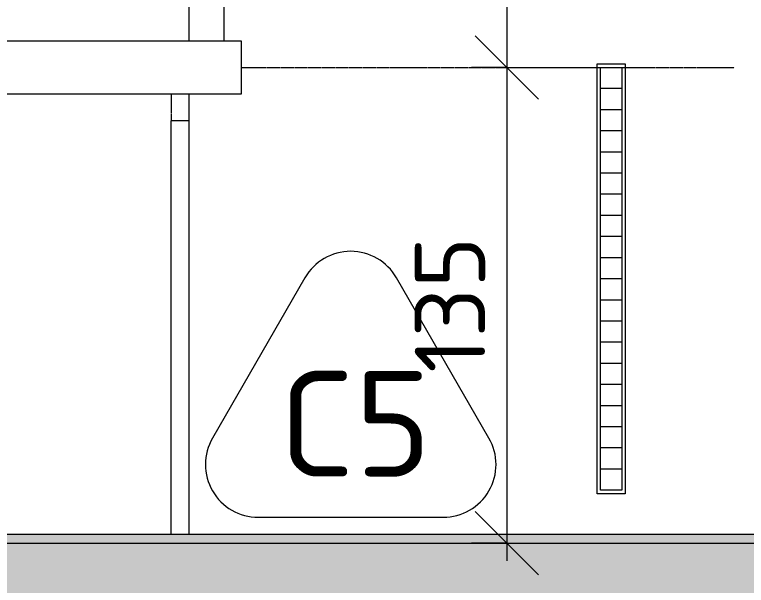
# Model space of a CAD drawing. Header units: centimetres. Extents: x -391356 to -382095, y -768 to 204275.
# Drawn here: x -385286.9 to -385079.1, y 201436.2 to 201598.2 of the extents above; entities that cross this region are included whole.
import ezdxf

# ---------------------------------------------------------------- set-up
doc = ezdxf.new("R2010")
doc.units = ezdxf.units.CM
doc.linetypes.add('Overhead', pattern=[0.3, 0.2, -0.1])
doc.linetypes.add('隱藏 1_16_', pattern=[0.238125, 0.15875, -0.079375])
for name, color, linetype, lineweight, true_color in [('_高於_ 外框', 7, 'Overhead', 5, 0xc0c0c0), ('牆-1', 7, 'Continuous', 5, 0xe4e4e4), ('結構 _1_-1', 7, 'Continuous', 9, 0xaaaaaa)]:
    doc.layers.add(name, color=color, linetype=linetype, lineweight=lineweight, true_color=true_color)
for name, color, linetype, lineweight in [('共用邊緣', 7, 'Continuous', 5), ('天花板', 7, 'Continuous', 5), ('天花板標籤', 7, 'Continuous', 5), ('尺寸', 7, 'Continuous', 5), ('尺寸-100', 7, 'Continuous', 5), ('樓板', 7, 'Continuous', 5), ('燈具', 7, 'Continuous', 5), ('牆', 7, 'Continuous', 5), ('線-1', 7, '隱藏 1_16_', 5)]:
    doc.layers.add(name, color=color, linetype=linetype, lineweight=lineweight)
doc.styles.add('ISOCPEUR_2', font='isocpeur.ttf', dxfattribs={"height": 30})
doc.styles.add('ISOCPEUR_4', font='isocpeur.ttf', dxfattribs={"height": 20})
doc.dimstyles.new('一般標註_小__1', dxfattribs={"dimscale": 30.48, "dimtxt": 19.919624, "dimasz": 0.590551, "dimexe": 0.328084, "dimexo": 0.0625, "dimgap": 0, "dimtad": 1, "dimdec": 1, "dimrnd": 0.1, "dimdsep": 46, "dimtxsty": 'ISOCPEUR_4', "dimblk1": 'OBLIQUE', "dimblk2": 'OBLIQUE', "dimsah": 1, "dimcen": 0.09, "dimdle": 0.164042, "dimazin": 0, "dimtfac": 1, "dimtdec": 4, "dimtix": 1, "dimtmove": 0, "dimatfit": 3, "dimfxl": 1.312336, "dimfxlon": 1, "dimtvp": 1, "dimtolj": 1, "dimtzin": 0, "dimarcsym": 2})

# ---------------------------------------------------------------- blocks, each defined once
blk = doc.blocks.new('L7吸頂式格柵燈 - L7-3432534-二層天花平面圖')
at = {"layer": '燈具'}
for p, q in [((-1, -4), (-1, 4)), ((-1, 4), (121, 4)), ((-1, -4), (-1, 4)), ((-1, 4), (121, 4)), ((0, -3), (0, 3)), ((0, 3), (120, 3)), ((6, -3), (6, 3)), ((12, -3), (12, 3)), ((18, -3), (18, 3)), ((24, -3), (24, 3)), ((30, -3), (30, 3)), ((36, -3), (36, 3)), ((42, -3), (42, 3)), ((48, -3), (48, 3)), ((54, -3), (54, 3)), ((60, -3), (60, 3)), ((66, -3), (66, 3)), ((72, -3), (72, 3)), ((78, -3), (78, 3)), ((84, -3), (84, 3)), ((90, -3), (90, 3)), ((96, -3), (96, 3)), ((102, -3), (102, 3)), ((108, -3), (108, 3)), ((114, -3), (114, 3)), ((120, 3), (120, -3)), ((121, 4), (121, -4)), ((121, 4), (121, -4)), ((121, -4), (-1, -4)), ((121, -4), (-1, -4)), ((120, -3), (0, -3))]:
    blk.add_line(p, q, dxfattribs=at)
blk = doc.blocks.new('TAG_Ceiling - 天花標籤-2287762-二層天花平面圖')
at = {"layer": '天花板標籤'}
for p, q in [((-0.1299, 0.68), (-0.3926, 0.225)), ((0.3926, 0.225), (0.1299, 0.68)), ((-0.2627, 0), (0.2627, 0))]:
    blk.add_line(p, q, dxfattribs=at)
for centre, start, end in [((0, 0.605), 30, 150), ((-0.2627, 0.15), 150, 270), ((0.2627, 0.15), 270, 30)]:
    blk.add_arc(centre, 0.15, start, end, dxfattribs=at)
blk = doc.blocks.new('DIMBLOCK299-二層天花平面圖')
at = {"layer": '尺寸-100'}
for p, q in [((-385147.14, 201718.16), (-385156.14, 201727.16)), ((-385147.14, 201723.16), (-385147.14, 201583.16)), ((-385147.14, 201718.16), (-385157.14, 201718.16)), ((-385147.14, 201718.16), (-385138.14, 201709.16)), ((-385147.14, 201718.16), (-385107.14, 201718.16)), ((-385147.14, 201583.16), (-385156.14, 201592.16)), ((-385147.14, 201583.16), (-385157.14, 201583.16)), ((-385147.14, 201583.16), (-385138.14, 201574.16)), ((-385147.14, 201583.16), (-385107.14, 201583.16))]:
    blk.add_line(p, q, dxfattribs=at)
at = {"layer": '尺寸-100', "color": 0, "insert": (-385173.27, 201631.51), "char_height": 20, "width": 45.9684, "attachment_point": 1, "rotation": 90, "line_spacing_factor": 1.149209, "style": 'ISOCPEUR_4'}
blk.add_mtext('135', dxfattribs=at)
blk = doc.blocks.new('_Oblique')
at = {"color": 0, "linetype": 'ByBlock', "lineweight": -2}
blk.add_line((-0.5, -0.5), (0.5, 0.5), dxfattribs=at)
blk = doc.blocks.new('DIMBLOCK300-二層天花平面圖')
at = {"layer": '尺寸-100'}
for p, q in [((-385147.14, 201583.16), (-385156.14, 201592.16)), ((-385147.14, 201583.16), (-385157.14, 201583.16)), ((-385147.14, 201583.16), (-385147.14, 201443.16)), ((-385147.14, 201583.16), (-385138.14, 201574.16)), ((-385147.14, 201583.16), (-385107.14, 201583.16)), ((-385147.14, 201448.16), (-385156.14, 201457.16)), ((-385147.14, 201448.16), (-385157.14, 201448.16)), ((-385147.14, 201448.16), (-385138.14, 201439.16)), ((-385147.14, 201448.16), (-385107.14, 201448.16))]:
    blk.add_line(p, q, dxfattribs=at)
at = {"layer": '尺寸-100', "color": 0, "insert": (-385173.27, 201496.51), "char_height": 20, "width": 45.9684, "attachment_point": 1, "rotation": 90, "line_spacing_factor": 1.149209, "style": 'ISOCPEUR_4'}
blk.add_mtext('135', dxfattribs=at)

msp = doc.modelspace()

# ---------------------------------------------------------------- hatches: boundary and pattern name
at = {"layer": '牆-1'}
msp.add_hatch(color=256, dxfattribs=at).paths.add_polyline_path([(-385242.49, 201448.16), (-385014.98, 201448.16), (-385014.98, 201450.66), (-385762.49, 201450.66), (-385762.49, 201448.16), (-385255.48, 201448.16)])
h = msp.add_hatch(color=256, dxfattribs=at)
h.paths.add_polyline_path([(-385004.98, 201433.16), (-384997.48, 201433.16), (-384997.48, 201448.16), (-385877.48, 201448.16), (-385877.48, 201433.16), (-385009.48, 201433.16)])
h.paths.add_polyline_path([(-385967.48, 201433.16), (-385967.48, 201448.16), (-385972.48, 201448.16), (-385972.48, 201433.16)])

# ---------------------------------------------------------------- linework, layer by layer
at = {"layer": '_高於_ 外框'}
msp.add_line((-385242.49, 201575.66), (-385242.49, 201568.16), dxfattribs=at)
at = {"layer": '共用邊緣'}
msp.add_line((-385762.49, 201448.16), (-385012.48, 201448.16), dxfattribs=at)
at = {"layer": '天花板'}
for p, q in [((-385227.49, 201715.66), (-385227.49, 201590.66)), ((-385237.49, 201575.66), (-385237.49, 201450.66))]:
    msp.add_line(p, q, dxfattribs=at)
at = {"layer": '樓板'}
for p, q in [((-385242.49, 201450.66), (-385242.49, 201568.16)), ((-385242.49, 201568.16), (-385237.49, 201568.16))]:
    msp.add_line(p, q, dxfattribs=at)
at = {"layer": '牆'}
for p, q in [((-385237.49, 201715.66), (-385237.49, 201590.66)), ((-385222.49, 201590.66), (-385354.91, 201590.66)), ((-385222.49, 201575.66), (-385222.49, 201590.66)), ((-385354.91, 201575.66), (-385222.49, 201575.66))]:
    msp.add_line(p, q, dxfattribs=at)
at = {"layer": '結構 _1_-1'}
msp.add_line((-385759.99, 201450.66), (-385014.98, 201450.66), dxfattribs=at)
at = {"layer": '線-1'}
msp.add_line((-385222.49, 201583.16), (-385082.49, 201583.16), dxfattribs=at)

# ---------------------------------------------------------------- block references
at = {"layer": '天花板標籤', "xscale": 99.99999999999993, "yscale": 99.99999999999993, "zscale": 99.99999999999993}
msp.add_blockref('TAG_Ceiling - 天花標籤-2287762-二層天花平面圖', (-385191.47, 201455.48), dxfattribs=at)
at = {"layer": '燈具', "rotation": 89.99999999998019}
msp.add_blockref('L7吸頂式格柵燈 - L7-3432534-二層天花平面圖', (-385117.48, 201463.16), dxfattribs=at)

# ---------------------------------------------------------------- texts
at = {"layer": '天花板標籤', "insert": (-385211.88, 201497.03), "char_height": 30, "width": 49.7046, "attachment_point": 1, "style": 'ISOCPEUR_2'}
msp.add_mtext('C5', dxfattribs=at)

# ---------------------------------------------------------------- dimensions: what is measured, and where the dimension line sits
at = {"layer": '尺寸'}
for base, p1, p2, override, picture, middle in [((-385147.14, 201583.16), (-385107.14, 201718.16), (-385107.14, 201583.16), {"dimpost": '<>', "dimfxl": 135}, 'DIMBLOCK299-二層天花平面圖', (-385157.14, 201650.66)), ((-385147.14, 201448.16), (-385107.14, 201583.16), (-385107.14, 201448.16), {"dimpost": '<>', "dimfxl": 134.999754}, 'DIMBLOCK300-二層天花平面圖', (-385157.14, 201515.66))]:
    dim = msp.add_linear_dim(base=base, p1=p1, p2=p2, angle=90, dimstyle='一般標註_小__1', override=override, dxfattribs=at)
    dim.commit()
    dim.dimension.update_dxf_attribs({"geometry": picture, "text_midpoint": middle})

doc.saveas('drawing.dxf')
